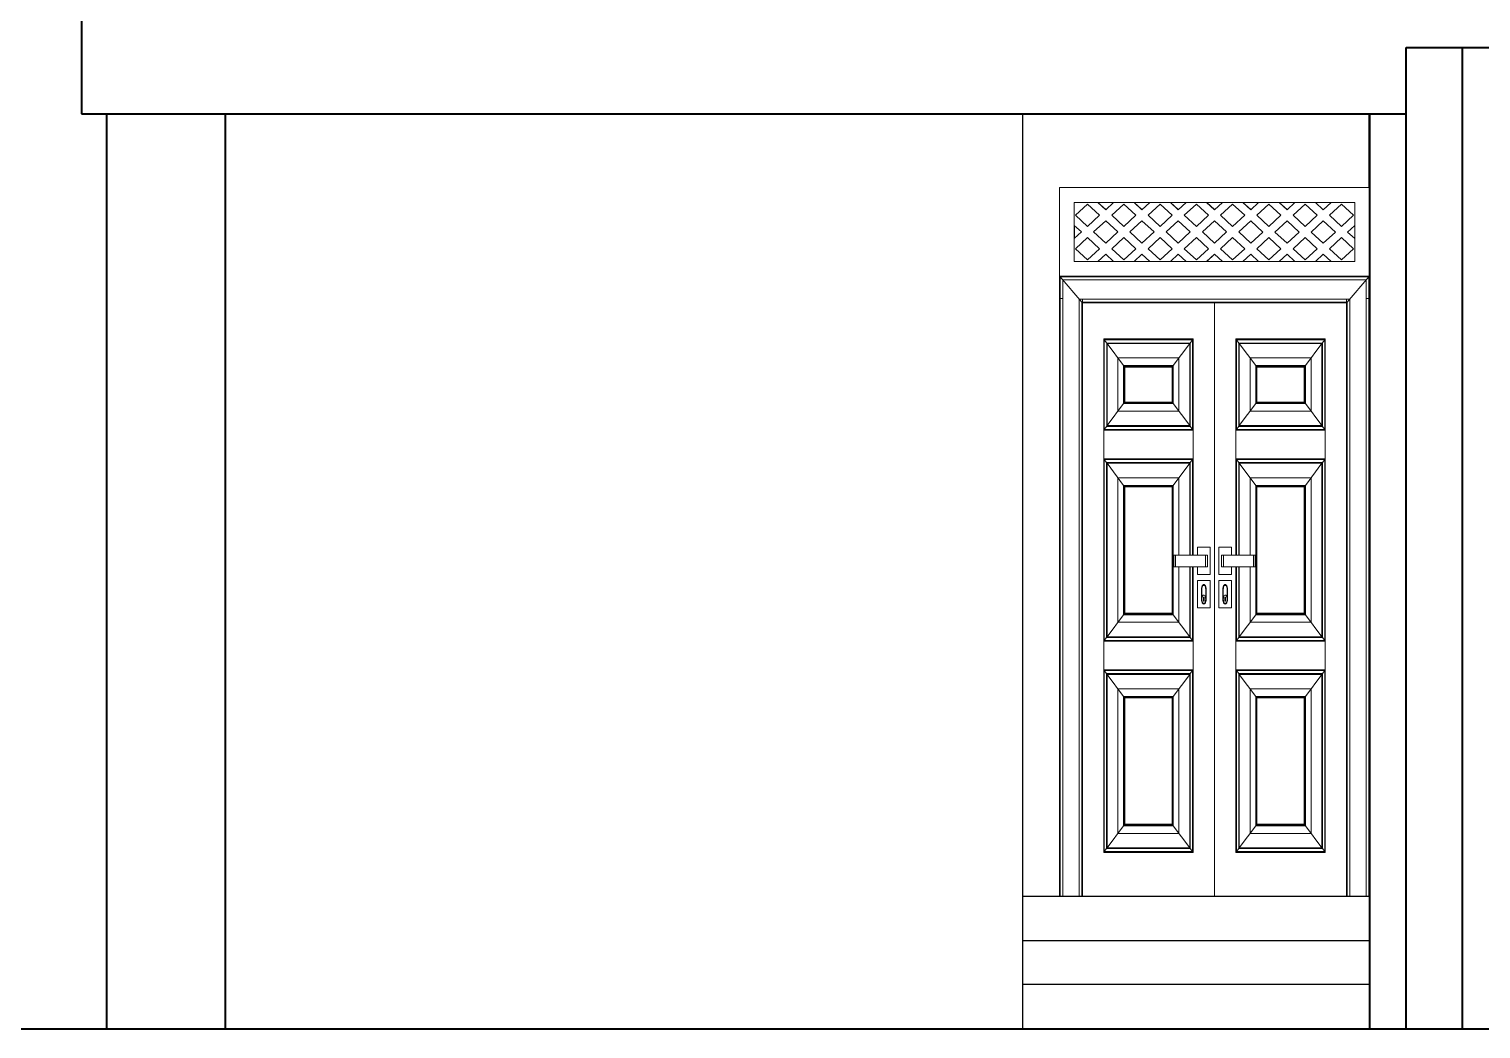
# Model space of a CAD drawing. Header units: inches. Extents: x 135267 to 147066, y -21506 to -19082.
# Drawn here: x 138124 to 138320.8, y -20510.3 to -20374.8 of the extents above; entities that cross this region are included whole.
import ezdxf

# ---------------------------------------------------------------- set-up
doc = ezdxf.new("R2010")
doc.units = ezdxf.units.IN
doc.header["$LTSCALE"] = 0.5
doc.header["$MEASUREMENT"] = 0
for name, color, linetype, lineweight in [('F-FURNITURE', 30, 'Continuous', 13), ('HACTH', 253, 'Continuous', 9), ('wall', 1, 'Continuous', 40), ('wall light', 6, 'Continuous', 25)]:
    doc.layers.add(name, color=color, linetype=linetype, lineweight=lineweight)

msp = doc.modelspace()

# ---------------------------------------------------------------- linework, layer by layer
at = {"layer": 'F-FURNITURE'}
for p, q in [((138263.7, -20492.29), (138263.7, -20396.29)), ((138263.7, -20396.29), (138305.7, -20396.29)), ((138265.7, -20401.4), (138265.7, -20398.29)), ((138265.7, -20398.29), (138268.89, -20398.29)), ((138265.86, -20400.03), (138267.49, -20398.52)), ((138265.86, -20400.03), (138267.5, -20398.52)), ((138267.49, -20398.52), (138269.13, -20400.03)), ((138269.95, -20399.28), (138268.89, -20398.29)), ((138268.89, -20398.29), (138268.89, -20398.29)), ((138269.96, -20399.27), (138268.89, -20398.29)), ((138271.02, -20398.3), (138268.89, -20398.29)), ((138271.02, -20398.3), (138269.95, -20399.28)), ((138270.77, -20400.03), (138272.41, -20398.52)), ((138270.78, -20400.03), (138272.41, -20398.52)), ((138271.02, -20398.3), (138273.8, -20398.3)), ((138272.41, -20398.52), (138274.05, -20400.03)), ((138274.87, -20399.28), (138273.8, -20398.3)), ((138273.8, -20398.3), (138273.81, -20398.3)), ((138274.87, -20399.27), (138273.81, -20398.3)), ((138275.93, -20398.3), (138273.81, -20398.3)), ((138275.93, -20398.3), (138274.87, -20399.28)), ((138275.69, -20400.03), (138277.33, -20398.52)), ((138275.69, -20400.03), (138277.33, -20398.52)), ((138275.93, -20398.3), (138278.72, -20398.3)), ((138277.33, -20398.52), (138278.97, -20400.03)), ((138279.78, -20399.28), (138278.72, -20398.3)), ((138279.79, -20399.27), (138278.72, -20398.3)), ((138278.72, -20398.3), (138278.72, -20398.3)), ((138280.85, -20398.3), (138278.72, -20398.3)), ((138280.85, -20398.3), (138279.78, -20399.28)), ((138280.6, -20400.03), (138282.24, -20398.52)), ((138280.61, -20400.03), (138282.25, -20398.53)), ((138280.85, -20398.3), (138283.63, -20398.3)), ((138282.24, -20398.52), (138283.88, -20400.03)), ((138284.7, -20399.28), (138283.63, -20398.3)), ((138283.63, -20398.3), (138283.64, -20398.3)), ((138284.7, -20399.27), (138283.64, -20398.3)), ((138285.77, -20398.3), (138283.64, -20398.3)), ((138285.77, -20398.3), (138284.7, -20399.28)), ((138285.52, -20400.03), (138287.16, -20398.52)), ((138285.53, -20400.03), (138287.16, -20398.53)), ((138285.77, -20398.3), (138288.55, -20398.3)), ((138287.16, -20398.52), (138288.8, -20400.03)), ((138289.62, -20399.28), (138288.55, -20398.3)), ((138288.55, -20398.3), (138288.56, -20398.3)), ((138289.62, -20399.27), (138288.56, -20398.3)), ((138290.68, -20398.3), (138288.56, -20398.3)), ((138290.68, -20398.3), (138289.62, -20399.28)), ((138290.44, -20400.03), (138292.07, -20398.52)), ((138290.44, -20400.03), (138292.08, -20398.53)), ((138290.68, -20398.3), (138293.47, -20398.3)), ((138292.07, -20398.52), (138293.71, -20400.03)), ((138294.53, -20399.28), (138293.47, -20398.3)), ((138294.54, -20399.27), (138293.47, -20398.3)), ((138293.47, -20398.3), (138293.47, -20398.3)), ((138295.6, -20398.3), (138293.47, -20398.3)), ((138295.6, -20398.3), (138294.53, -20399.28)), ((138295.35, -20400.03), (138296.99, -20398.52)), ((138295.36, -20400.03), (138296.99, -20398.53)), ((138295.6, -20398.3), (138298.38, -20398.3)), ((138296.99, -20398.52), (138298.63, -20400.03)), ((138299.45, -20399.28), (138298.38, -20398.3)), ((138298.38, -20398.3), (138298.39, -20398.3)), ((138299.45, -20399.28), (138298.39, -20398.3)), ((138300.51, -20398.3), (138298.39, -20398.3)), ((138300.51, -20398.3), (138299.45, -20399.28)), ((138300.27, -20400.03), (138301.91, -20398.52)), ((138300.27, -20400.03), (138301.91, -20398.53)), ((138300.51, -20398.3), (138300.52, -20398.3)), ((138303.7, -20398.29), (138300.52, -20398.3)), ((138300.52, -20398.3), (138303.7, -20398.3)), ((138301.91, -20398.52), (138303.54, -20400.03)), ((138303.7, -20398.3), (138303.7, -20398.29)), ((138303.7, -20398.3), (138303.7, -20401.4)), ((138267.49, -20401.54), (138265.86, -20400.03)), ((138265.86, -20400.03), (138265.86, -20400.03)), ((138267.5, -20401.54), (138265.86, -20400.03)), ((138269.13, -20400.03), (138267.49, -20401.54)), ((138268.31, -20402.29), (138269.95, -20400.78)), ((138268.32, -20402.29), (138269.96, -20400.79)), ((138269.95, -20400.78), (138271.59, -20402.29)), ((138272.41, -20401.54), (138270.77, -20400.03)), ((138270.77, -20400.03), (138270.78, -20400.03)), ((138272.41, -20401.54), (138270.78, -20400.03)), ((138274.05, -20400.03), (138272.41, -20401.54)), ((138273.23, -20402.29), (138274.87, -20400.79)), ((138273.24, -20402.29), (138274.87, -20400.79)), ((138274.87, -20400.79), (138276.51, -20402.29)), ((138277.33, -20401.54), (138275.69, -20400.03)), ((138277.33, -20401.54), (138275.69, -20400.03)), ((138275.69, -20400.03), (138275.69, -20400.03)), ((138278.97, -20400.03), (138277.33, -20401.54)), ((138278.15, -20402.29), (138279.78, -20400.79)), ((138278.15, -20402.29), (138279.79, -20400.79)), ((138279.78, -20400.79), (138281.42, -20402.29)), ((138282.24, -20401.54), (138280.6, -20400.03)), ((138280.6, -20400.03), (138280.61, -20400.03)), ((138282.25, -20401.54), (138280.61, -20400.03)), ((138283.88, -20400.03), (138282.24, -20401.54)), ((138283.06, -20402.29), (138284.7, -20400.79)), ((138283.07, -20402.29), (138284.7, -20400.79)), ((138284.7, -20400.79), (138286.34, -20402.29)), ((138287.16, -20401.54), (138285.52, -20400.03)), ((138285.52, -20400.03), (138285.53, -20400.03)), ((138287.16, -20401.54), (138285.53, -20400.03)), ((138288.8, -20400.03), (138287.16, -20401.54)), ((138287.98, -20402.29), (138289.62, -20400.79)), ((138287.98, -20402.29), (138289.62, -20400.79)), ((138289.62, -20400.79), (138291.25, -20402.3)), ((138292.07, -20401.54), (138290.44, -20400.03)), ((138292.08, -20401.54), (138290.44, -20400.03)), ((138290.44, -20400.03), (138290.44, -20400.03)), ((138293.71, -20400.03), (138292.07, -20401.54)), ((138292.89, -20402.3), (138294.53, -20400.79)), ((138292.9, -20402.3), (138294.54, -20400.79)), ((138294.53, -20400.79), (138296.17, -20402.3)), ((138296.99, -20401.54), (138295.35, -20400.03)), ((138295.35, -20400.03), (138295.36, -20400.03)), ((138296.99, -20401.54), (138295.36, -20400.03)), ((138298.63, -20400.03), (138296.99, -20401.54)), ((138297.81, -20402.3), (138299.45, -20400.79)), ((138297.82, -20402.3), (138299.45, -20400.79)), ((138299.45, -20400.79), (138301.09, -20402.3)), ((138301.91, -20401.54), (138300.27, -20400.03)), ((138300.27, -20400.03), (138300.27, -20400.03)), ((138301.91, -20401.54), (138300.27, -20400.03)), ((138303.54, -20400.03), (138301.91, -20401.54)), ((138265.7, -20406.29), (138265.7, -20401.4)), ((138265.7, -20401.4), (138266.68, -20402.29)), ((138266.68, -20402.29), (138265.7, -20403.19)), ((138265.72, -20401.42), (138265.72, -20403.17)), ((138269.95, -20403.8), (138268.31, -20402.29)), ((138268.31, -20402.29), (138268.32, -20402.29)), ((138269.96, -20403.8), (138268.32, -20402.29)), ((138271.59, -20402.29), (138269.95, -20403.8)), ((138274.87, -20403.8), (138273.23, -20402.29)), ((138273.23, -20402.29), (138273.24, -20402.29)), ((138274.87, -20403.8), (138273.24, -20402.29)), ((138276.51, -20402.29), (138274.87, -20403.8)), ((138279.78, -20403.8), (138278.15, -20402.29)), ((138278.15, -20402.29), (138278.15, -20402.29)), ((138279.79, -20403.8), (138278.15, -20402.29)), ((138281.42, -20402.29), (138279.78, -20403.8)), ((138284.7, -20403.8), (138283.06, -20402.29)), ((138283.06, -20402.29), (138283.07, -20402.29)), ((138284.7, -20403.8), (138283.07, -20402.29)), ((138286.34, -20402.29), (138284.7, -20403.8)), ((138289.62, -20403.8), (138287.98, -20402.29)), ((138287.98, -20402.29), (138287.98, -20402.29)), ((138289.62, -20403.8), (138287.98, -20402.29)), ((138291.25, -20402.3), (138289.62, -20403.8)), ((138294.53, -20403.8), (138292.89, -20402.3)), ((138292.89, -20402.3), (138292.9, -20402.3)), ((138294.53, -20403.8), (138292.9, -20402.3)), ((138296.17, -20402.3), (138294.53, -20403.8)), ((138299.45, -20403.8), (138297.81, -20402.3)), ((138297.81, -20402.3), (138297.82, -20402.3)), ((138299.45, -20403.8), (138297.82, -20402.3)), ((138301.09, -20402.3), (138299.45, -20403.8)), ((138302.73, -20402.3), (138303.7, -20401.4)), ((138302.73, -20402.3), (138303.7, -20401.4)), ((138303.7, -20403.19), (138302.73, -20402.3)), ((138303.7, -20403.19), (138302.73, -20402.3)), ((138302.73, -20402.3), (138302.73, -20402.3)), ((138303.7, -20403.19), (138303.7, -20401.4)), ((138303.7, -20401.4), (138303.7, -20401.4)), ((138265.86, -20404.56), (138267.49, -20403.05)), ((138265.86, -20404.56), (138267.5, -20403.05)), ((138267.49, -20406.07), (138265.86, -20404.56)), ((138267.5, -20406.06), (138265.86, -20404.56)), ((138265.86, -20404.56), (138265.86, -20404.56)), ((138267.49, -20403.05), (138269.13, -20404.56)), ((138269.13, -20404.56), (138267.49, -20406.07)), ((138270.77, -20404.56), (138272.41, -20403.05)), ((138272.41, -20406.07), (138270.77, -20404.56)), ((138270.77, -20404.56), (138270.78, -20404.56)), ((138270.78, -20404.56), (138272.41, -20403.05)), ((138272.41, -20406.06), (138270.78, -20404.56)), ((138272.41, -20403.05), (138274.05, -20404.56)), ((138274.05, -20404.56), (138272.41, -20406.07)), ((138275.69, -20404.56), (138277.33, -20403.05)), ((138275.69, -20404.56), (138277.33, -20403.05)), ((138277.33, -20406.07), (138275.69, -20404.56)), ((138277.33, -20406.06), (138275.69, -20404.56)), ((138275.69, -20404.56), (138275.69, -20404.56)), ((138277.33, -20403.05), (138278.96, -20404.56)), ((138278.96, -20404.56), (138277.33, -20406.07)), ((138280.6, -20404.56), (138282.24, -20403.05)), ((138282.24, -20406.07), (138280.6, -20404.56)), ((138280.6, -20404.56), (138280.61, -20404.56)), ((138280.61, -20404.56), (138282.25, -20403.05)), ((138282.24, -20406.06), (138280.61, -20404.56)), ((138282.24, -20403.05), (138283.88, -20404.56)), ((138283.88, -20404.56), (138282.24, -20406.07)), ((138285.52, -20404.56), (138287.16, -20403.05)), ((138287.16, -20406.07), (138285.52, -20404.56)), ((138285.52, -20404.56), (138285.53, -20404.56)), ((138285.53, -20404.56), (138287.16, -20403.05)), ((138287.16, -20406.06), (138285.53, -20404.56)), ((138287.16, -20403.05), (138288.8, -20404.56)), ((138288.8, -20404.56), (138287.16, -20406.07)), ((138290.44, -20404.56), (138292.07, -20403.05)), ((138290.44, -20404.56), (138292.08, -20403.05)), ((138292.07, -20406.07), (138290.44, -20404.56)), ((138290.44, -20404.56), (138290.44, -20404.56)), ((138292.08, -20406.06), (138290.44, -20404.56)), ((138292.07, -20403.05), (138293.71, -20404.56)), ((138293.71, -20404.56), (138292.07, -20406.07)), ((138295.35, -20404.56), (138296.99, -20403.05)), ((138296.99, -20406.07), (138295.35, -20404.56)), ((138295.35, -20404.56), (138295.36, -20404.56)), ((138295.36, -20404.56), (138296.99, -20403.05)), ((138296.99, -20406.06), (138295.36, -20404.56)), ((138296.99, -20403.05), (138298.63, -20404.56)), ((138298.63, -20404.56), (138296.99, -20406.07)), ((138300.27, -20404.56), (138301.91, -20403.05)), ((138300.27, -20404.56), (138301.91, -20403.05)), ((138301.91, -20406.07), (138300.27, -20404.56)), ((138301.91, -20406.07), (138300.27, -20404.56)), ((138300.27, -20404.56), (138300.27, -20404.56)), ((138301.91, -20403.05), (138303.54, -20404.56)), ((138303.54, -20404.56), (138301.91, -20406.07)), ((138303.7, -20403.19), (138303.7, -20406.29)), ((138303.7, -20403.19), (138303.7, -20403.19)), ((138265.7, -20406.29), (138265.7, -20406.29)), ((138265.7, -20406.29), (138265.72, -20406.29)), ((138268.89, -20406.29), (138265.7, -20406.29)), ((138265.72, -20406.29), (138265.72, -20406.29)), ((138265.72, -20406.29), (138268.89, -20406.29)), ((138268.89, -20406.29), (138269.95, -20405.31)), ((138268.89, -20406.29), (138269.96, -20405.31)), ((138268.89, -20406.29), (138268.89, -20406.29)), ((138268.89, -20406.29), (138271.02, -20406.29)), ((138269.95, -20405.31), (138271.02, -20406.29)), ((138273.8, -20406.29), (138271.02, -20406.29)), ((138273.8, -20406.29), (138274.87, -20405.31)), ((138273.8, -20406.29), (138273.81, -20406.29)), ((138273.81, -20406.29), (138274.87, -20405.31)), ((138273.81, -20406.29), (138275.93, -20406.29)), ((138274.87, -20405.31), (138275.93, -20406.29)), ((138278.72, -20406.29), (138275.93, -20406.29)), ((138278.72, -20406.29), (138279.78, -20405.31)), ((138278.72, -20406.29), (138279.79, -20405.31)), ((138278.72, -20406.29), (138278.72, -20406.29)), ((138278.72, -20406.29), (138280.85, -20406.29)), ((138279.78, -20405.31), (138280.85, -20406.29)), ((138283.63, -20406.29), (138280.85, -20406.29)), ((138283.63, -20406.29), (138284.7, -20405.31)), ((138283.64, -20406.29), (138283.63, -20406.29)), ((138283.64, -20406.29), (138284.7, -20405.32)), ((138283.64, -20406.29), (138285.77, -20406.29)), ((138284.7, -20405.31), (138285.77, -20406.29)), ((138288.55, -20406.29), (138285.77, -20406.29)), ((138288.55, -20406.29), (138289.62, -20405.31)), ((138288.56, -20406.29), (138288.55, -20406.29)), ((138288.56, -20406.29), (138289.62, -20405.32)), ((138288.56, -20406.29), (138290.68, -20406.29)), ((138289.62, -20405.31), (138290.68, -20406.29)), ((138293.47, -20406.29), (138290.68, -20406.29)), ((138293.47, -20406.29), (138294.53, -20405.31)), ((138293.47, -20406.29), (138294.53, -20405.32)), ((138293.47, -20406.29), (138293.47, -20406.29)), ((138293.47, -20406.29), (138295.6, -20406.29)), ((138294.53, -20405.31), (138295.6, -20406.29)), ((138298.38, -20406.29), (138295.6, -20406.29)), ((138298.38, -20406.29), (138299.45, -20405.31)), ((138298.39, -20406.29), (138298.38, -20406.29)), ((138298.39, -20406.29), (138299.45, -20405.32)), ((138298.39, -20406.29), (138300.51, -20406.29)), ((138299.45, -20405.31), (138300.51, -20406.29)), ((138303.7, -20406.29), (138300.51, -20406.29)), ((138263.7, -20408.29), (138305.7, -20408.29)), ((138263.77, -20492.29), (138263.77, -20408.37)), ((138263.77, -20408.37), (138305.63, -20408.37)), ((138263.77, -20408.37), (138266.7, -20411.79)), ((138263.79, -20408.39), (138305.61, -20408.39)), ((138263.79, -20411.29), (138263.79, -20408.39)), ((138305.63, -20408.37), (138302.7, -20411.79)), ((138305.61, -20408.39), (138305.61, -20492.29)), ((138305.63, -20408.37), (138305.63, -20492.29)), ((138264.13, -20492.29), (138264.13, -20408.79)), ((138264.13, -20408.79), (138305.27, -20408.79)), ((138305.27, -20408.79), (138305.27, -20492.29)), ((138263.79, -20411.29), (138263.84, -20411.29)), ((138263.79, -20492.29), (138263.79, -20411.29)), ((138263.88, -20411.29), (138263.93, -20411.29)), ((138263.98, -20411.29), (138264.08, -20411.29)), ((138266.36, -20492.29), (138266.36, -20411.39)), ((138266.36, -20411.39), (138303.04, -20411.39)), ((138266.7, -20492.29), (138266.7, -20411.79)), ((138266.7, -20411.79), (138302.7, -20411.79)), ((138266.79, -20411.39), (138266.79, -20411.45)), ((138266.79, -20411.5), (138266.79, -20411.55)), ((138266.79, -20411.6), (138266.79, -20411.68)), ((138266.79, -20411.71), (138266.79, -20411.79)), ((138266.79, -20492.29), (138266.79, -20411.89)), ((138266.79, -20411.89), (138302.61, -20411.89)), ((138284.7, -20492.29), (138284.7, -20411.89)), ((138302.61, -20411.39), (138302.61, -20411.45)), ((138302.61, -20411.5), (138302.61, -20411.55)), ((138302.61, -20411.6), (138302.61, -20411.68)), ((138302.61, -20411.71), (138302.61, -20411.79)), ((138302.61, -20411.89), (138302.61, -20492.29)), ((138302.7, -20411.79), (138302.7, -20492.29)), ((138303.04, -20411.39), (138303.04, -20492.29)), ((138305.27, -20411.29), (138305.37, -20411.29)), ((138305.42, -20411.29), (138305.47, -20411.29)), ((138305.52, -20411.29), (138305.59, -20411.29)), ((138269.68, -20457.76), (138269.68, -20416.79)), ((138281.8, -20416.79), (138269.68, -20416.79)), ((138269.76, -20429.06), (138269.76, -20416.89)), ((138269.76, -20416.89), (138281.73, -20416.89)), ((138269.76, -20416.89), (138270.09, -20417.34)), ((138270.09, -20428.62), (138270.09, -20417.34)), ((138270.09, -20417.34), (138281.4, -20417.34)), ((138270.14, -20428.54), (138270.14, -20417.41)), ((138270.14, -20417.41), (138281.34, -20417.41)), ((138272.38, -20420.4), (138270.14, -20417.41)), ((138281.34, -20417.41), (138279.1, -20420.4)), ((138281.34, -20417.41), (138281.34, -20428.54)), ((138281.4, -20417.34), (138281.73, -20416.89)), ((138281.4, -20417.34), (138281.4, -20428.62)), ((138281.42, -20417.31), (138281.42, -20428.64)), ((138281.73, -20416.89), (138281.73, -20429.06)), ((138281.8, -20416.79), (138281.8, -20446.07)), ((138287.6, -20446.07), (138287.6, -20416.79)), ((138299.72, -20416.79), (138287.6, -20416.79)), ((138287.67, -20429.06), (138287.67, -20416.89)), ((138287.67, -20416.89), (138299.64, -20416.89)), ((138287.67, -20416.89), (138288, -20417.34)), ((138288, -20428.62), (138288, -20417.34)), ((138288, -20417.34), (138299.31, -20417.34)), ((138288.06, -20428.54), (138288.06, -20417.41)), ((138288.06, -20417.41), (138299.26, -20417.41)), ((138290.3, -20420.4), (138288.06, -20417.41)), ((138299.26, -20417.41), (138297.02, -20420.4)), ((138299.26, -20417.41), (138299.26, -20428.54)), ((138299.31, -20417.34), (138299.64, -20416.89)), ((138299.31, -20417.34), (138299.31, -20428.62)), ((138299.33, -20417.31), (138299.33, -20428.64)), ((138299.64, -20416.89), (138299.64, -20429.06)), ((138299.72, -20416.79), (138299.72, -20457.76)), ((138279.87, -20419.37), (138271.61, -20419.37)), ((138271.61, -20419.37), (138271.61, -20426.58)), ((138279.1, -20420.4), (138272.38, -20420.4)), ((138272.38, -20420.4), (138272.38, -20425.55)), ((138272.46, -20420.5), (138272.46, -20425.45)), ((138279.02, -20420.5), (138272.46, -20420.5)), ((138279.02, -20425.45), (138279.02, -20420.5)), ((138279.1, -20425.55), (138279.1, -20420.4)), ((138279.87, -20426.58), (138279.87, -20419.37)), ((138297.79, -20419.37), (138289.53, -20419.37)), ((138289.53, -20419.37), (138289.53, -20426.58)), ((138297.02, -20420.4), (138290.3, -20420.4)), ((138290.3, -20420.4), (138290.3, -20425.55)), ((138290.38, -20420.5), (138290.38, -20425.45)), ((138296.94, -20420.5), (138290.38, -20420.5)), ((138296.94, -20425.45), (138296.94, -20420.5)), ((138297.02, -20425.55), (138297.02, -20420.4)), ((138297.79, -20426.58), (138297.79, -20419.37)), ((138272.54, -20420.6), (138272.54, -20425.35)), ((138278.95, -20420.6), (138272.54, -20420.6)), ((138278.95, -20425.35), (138278.95, -20420.6)), ((138290.45, -20420.6), (138290.45, -20425.35)), ((138296.86, -20420.6), (138290.45, -20420.6)), ((138296.86, -20425.35), (138296.86, -20420.6)), ((138270.14, -20428.54), (138272.38, -20425.55)), ((138272.38, -20425.55), (138279.1, -20425.55)), ((138272.46, -20425.45), (138279.02, -20425.45)), ((138272.54, -20425.35), (138278.95, -20425.35)), ((138279.1, -20425.55), (138281.34, -20428.54)), ((138288.06, -20428.54), (138290.3, -20425.55)), ((138290.3, -20425.55), (138297.02, -20425.55)), ((138290.38, -20425.45), (138296.94, -20425.45)), ((138290.45, -20425.35), (138296.86, -20425.35)), ((138297.02, -20425.55), (138299.26, -20428.54)), ((138271.61, -20426.58), (138279.87, -20426.58)), ((138289.53, -20426.58), (138297.79, -20426.58)), ((138281.8, -20429.16), (138269.68, -20429.16)), ((138269.76, -20429.06), (138270.09, -20428.62)), ((138281.73, -20429.06), (138269.76, -20429.06)), ((138281.42, -20428.64), (138270.07, -20428.64)), ((138281.4, -20428.62), (138270.09, -20428.62)), ((138281.34, -20428.54), (138270.14, -20428.54)), ((138281.73, -20429.06), (138281.4, -20428.62)), ((138299.72, -20429.16), (138287.6, -20429.16)), ((138287.67, -20429.06), (138288, -20428.62)), ((138299.64, -20429.06), (138287.67, -20429.06)), ((138299.33, -20428.64), (138287.98, -20428.64)), ((138299.31, -20428.62), (138288, -20428.62)), ((138299.26, -20428.54), (138288.06, -20428.54)), ((138299.64, -20429.06), (138299.31, -20428.62)), ((138281.8, -20433.03), (138269.68, -20433.03)), ((138269.76, -20457.66), (138269.76, -20433.13)), ((138269.76, -20433.13), (138281.73, -20433.13)), ((138269.76, -20433.13), (138270.07, -20433.54)), ((138270.07, -20433.54), (138281.42, -20433.54)), ((138270.07, -20433.54), (138270.08, -20433.56)), ((138270.08, -20457.23), (138270.08, -20433.56)), ((138270.08, -20433.56), (138281.4, -20433.56)), ((138272.38, -20436.63), (138270.14, -20433.64)), ((138270.14, -20457.15), (138270.14, -20433.64)), ((138270.14, -20433.64), (138281.34, -20433.64)), ((138281.34, -20433.64), (138279.1, -20436.63)), ((138281.34, -20433.64), (138281.34, -20446.07)), ((138281.42, -20433.54), (138281.4, -20433.56)), ((138281.4, -20433.56), (138281.4, -20446.07)), ((138281.73, -20433.13), (138281.42, -20433.54)), ((138281.42, -20433.54), (138281.42, -20446.07)), ((138281.73, -20433.13), (138281.73, -20446.07)), ((138299.72, -20433.03), (138287.6, -20433.03)), ((138287.67, -20446.07), (138287.67, -20433.13)), ((138287.67, -20433.13), (138299.64, -20433.13)), ((138287.67, -20433.13), (138287.98, -20433.54)), ((138287.98, -20433.54), (138299.33, -20433.54)), ((138287.98, -20433.54), (138288, -20433.56)), ((138288, -20446.07), (138288, -20433.56)), ((138288, -20433.56), (138299.32, -20433.56)), ((138290.3, -20436.63), (138288.06, -20433.64)), ((138288.06, -20446.07), (138288.06, -20433.64)), ((138288.06, -20433.64), (138299.26, -20433.64)), ((138299.26, -20433.64), (138297.02, -20436.63)), ((138299.26, -20433.64), (138299.26, -20457.15)), ((138299.33, -20433.54), (138299.32, -20433.56)), ((138299.32, -20433.56), (138299.32, -20457.23)), ((138299.64, -20433.13), (138299.33, -20433.54)), ((138299.33, -20433.54), (138299.33, -20457.25)), ((138299.64, -20433.13), (138299.64, -20457.66)), ((138271.61, -20435.6), (138279.87, -20435.6)), ((138271.61, -20435.6), (138271.61, -20455.19)), ((138279.87, -20435.6), (138279.87, -20446.07)), ((138289.53, -20435.6), (138297.79, -20435.6)), ((138289.53, -20435.6), (138289.53, -20446.07)), ((138297.79, -20435.6), (138297.79, -20455.19)), ((138272.38, -20436.63), (138279.1, -20436.63)), ((138272.38, -20454.16), (138272.38, -20436.63)), ((138279.02, -20436.74), (138272.46, -20436.74)), ((138272.46, -20436.74), (138272.46, -20454.05)), ((138278.95, -20436.84), (138272.54, -20436.84)), ((138272.54, -20436.84), (138272.54, -20453.95)), ((138278.95, -20453.95), (138278.95, -20436.84)), ((138279.02, -20454.05), (138279.02, -20436.74)), ((138279.1, -20436.63), (138279.1, -20454.16)), ((138290.3, -20436.63), (138297.02, -20436.63)), ((138290.3, -20454.16), (138290.3, -20436.63)), ((138296.94, -20436.74), (138290.38, -20436.74)), ((138290.38, -20436.74), (138290.38, -20454.05)), ((138296.86, -20436.84), (138290.45, -20436.84)), ((138290.45, -20436.84), (138290.45, -20453.95)), ((138296.86, -20453.95), (138296.86, -20436.84)), ((138296.94, -20454.05), (138296.94, -20436.74)), ((138297.02, -20436.63), (138297.02, -20454.16)), ((138279.18, -20446.07), (138279.18, -20447.67)), ((138279.18, -20446.07), (138283.74, -20446.07)), ((138279.42, -20446.07), (138279.42, -20447.67)), ((138282.4, -20445.01), (138282.4, -20446.07)), ((138284.1, -20445.01), (138282.4, -20445.01)), ((138283.5, -20446.07), (138283.5, -20447.67)), ((138283.74, -20446.07), (138283.74, -20447.67)), ((138284.1, -20445.01), (138284.1, -20448.73)), ((138287, -20445.01), (138285.3, -20445.01)), ((138285.3, -20445.01), (138285.3, -20448.73)), ((138285.66, -20446.07), (138285.66, -20447.67)), ((138290.22, -20446.07), (138285.66, -20446.07)), ((138285.9, -20446.07), (138285.9, -20447.67)), ((138287, -20445.01), (138287, -20446.07)), ((138289.98, -20446.07), (138289.98, -20447.67)), ((138290.22, -20446.07), (138290.22, -20447.67)), ((138279.18, -20447.67), (138283.74, -20447.67)), ((138279.87, -20447.67), (138279.87, -20455.19)), ((138281.34, -20447.67), (138281.34, -20457.15)), ((138281.4, -20447.67), (138281.4, -20457.23)), ((138281.42, -20447.67), (138281.42, -20457.25)), ((138281.73, -20447.67), (138281.73, -20457.66)), ((138281.8, -20447.67), (138281.8, -20457.76)), ((138282.4, -20447.67), (138282.4, -20448.73)), ((138290.22, -20447.67), (138285.66, -20447.67)), ((138287, -20447.67), (138287, -20448.73)), ((138287.6, -20457.76), (138287.6, -20447.67)), ((138287.67, -20457.66), (138287.67, -20447.67)), ((138288, -20457.23), (138288, -20447.67)), ((138288.06, -20457.15), (138288.06, -20447.67)), ((138289.53, -20455.19), (138289.53, -20447.67)), ((138282.4, -20448.73), (138284.1, -20448.73)), ((138282.4, -20449.53), (138284.1, -20449.53)), ((138282.4, -20453.25), (138282.4, -20449.53)), ((138283.17, -20450.08), (138283.1, -20450.15)), ((138283.25, -20450.06), (138283.17, -20450.08)), ((138283.33, -20450.08), (138283.25, -20450.06)), ((138283.4, -20450.15), (138283.33, -20450.08)), ((138284.1, -20449.53), (138284.1, -20453.25)), ((138285.3, -20448.73), (138287, -20448.73)), ((138285.3, -20449.53), (138285.3, -20453.25)), ((138287, -20449.53), (138285.3, -20449.53)), ((138286, -20450.15), (138286.07, -20450.08)), ((138286.07, -20450.08), (138286.15, -20450.06)), ((138286.15, -20450.06), (138286.23, -20450.08)), ((138286.23, -20450.08), (138286.3, -20450.15)), ((138287, -20453.25), (138287, -20449.53)), ((138282.96, -20450.55), (138282.95, -20450.73)), ((138282.95, -20452.06), (138282.95, -20450.73)), ((138282.95, -20452.06), (138282.96, -20452.23)), ((138282.99, -20450.39), (138282.96, -20450.55)), ((138283.04, -20450.26), (138282.99, -20450.39)), ((138282.99, -20450.73), (138283, -20450.58)), ((138282.99, -20452.05), (138282.99, -20450.73)), ((138283, -20451.92), (138282.99, -20452.05)), ((138282.99, -20452.05), (138282.99, -20452.06)), ((138282.99, -20452.06), (138283, -20452.2)), ((138282.99, -20452.06), (138282.99, -20452.06)), ((138283, -20450.58), (138283.03, -20450.44)), ((138283.03, -20451.78), (138283, -20451.92)), ((138283.03, -20450.44), (138283.07, -20450.33)), ((138283.07, -20451.66), (138283.03, -20451.78)), ((138283.1, -20450.15), (138283.04, -20450.26)), ((138283.07, -20450.33), (138283.12, -20450.24)), ((138283.12, -20451.57), (138283.07, -20451.66)), ((138283.12, -20450.24), (138283.19, -20450.18)), ((138283.18, -20451.51), (138283.12, -20451.57)), ((138283.25, -20451.49), (138283.18, -20451.51)), ((138283.19, -20450.18), (138283.25, -20450.16)), ((138283.22, -20451.79), (138283.28, -20451.79)), ((138283.22, -20452.32), (138283.22, -20451.79)), ((138283.25, -20450.16), (138283.32, -20450.18)), ((138283.32, -20451.51), (138283.25, -20451.49)), ((138283.28, -20451.79), (138283.28, -20452.32)), ((138283.32, -20450.18), (138283.38, -20450.24)), ((138283.38, -20451.56), (138283.32, -20451.51)), ((138283.38, -20450.24), (138283.43, -20450.33)), ((138283.43, -20451.65), (138283.38, -20451.56)), ((138283.47, -20450.26), (138283.4, -20450.15)), ((138283.43, -20450.33), (138283.48, -20450.44)), ((138283.47, -20451.77), (138283.43, -20451.65)), ((138283.52, -20450.39), (138283.47, -20450.26)), ((138283.5, -20451.9), (138283.47, -20451.77)), ((138283.48, -20450.44), (138283.5, -20450.58)), ((138283.5, -20450.58), (138283.51, -20450.73)), ((138283.51, -20452.05), (138283.5, -20451.9)), ((138283.5, -20452.2), (138283.51, -20452.05)), ((138283.51, -20450.73), (138283.51, -20452.05)), ((138283.55, -20450.55), (138283.52, -20450.39)), ((138283.56, -20450.73), (138283.55, -20450.55)), ((138283.55, -20452.23), (138283.56, -20452.06)), ((138283.56, -20452.06), (138283.56, -20450.73)), ((138285.84, -20450.73), (138285.85, -20450.55)), ((138285.84, -20452.06), (138285.84, -20450.73)), ((138285.85, -20452.23), (138285.84, -20452.06)), ((138285.85, -20450.55), (138285.88, -20450.39)), ((138285.88, -20450.39), (138285.93, -20450.26)), ((138285.9, -20450.58), (138285.89, -20450.73)), ((138285.89, -20450.73), (138285.89, -20452.05)), ((138285.89, -20452.05), (138285.9, -20451.9)), ((138285.9, -20452.2), (138285.89, -20452.05)), ((138285.92, -20450.44), (138285.9, -20450.58)), ((138285.9, -20451.9), (138285.93, -20451.77)), ((138285.97, -20450.33), (138285.92, -20450.44)), ((138285.93, -20450.26), (138286, -20450.15)), ((138285.93, -20451.77), (138285.97, -20451.65)), ((138286.02, -20450.24), (138285.97, -20450.33)), ((138285.97, -20451.65), (138286.02, -20451.56)), ((138286.08, -20450.18), (138286.02, -20450.24)), ((138286.02, -20451.56), (138286.08, -20451.51)), ((138286.15, -20450.16), (138286.08, -20450.18)), ((138286.08, -20451.51), (138286.15, -20451.49)), ((138286.12, -20451.79), (138286.12, -20452.32)), ((138286.18, -20451.79), (138286.12, -20451.79)), ((138286.21, -20450.18), (138286.15, -20450.16)), ((138286.15, -20451.49), (138286.22, -20451.51)), ((138286.18, -20452.32), (138286.18, -20451.79)), ((138286.28, -20450.24), (138286.21, -20450.18)), ((138286.22, -20451.51), (138286.28, -20451.57)), ((138286.33, -20450.33), (138286.28, -20450.24)), ((138286.28, -20451.57), (138286.33, -20451.66)), ((138286.3, -20450.15), (138286.36, -20450.26)), ((138286.37, -20450.44), (138286.33, -20450.33)), ((138286.33, -20451.66), (138286.37, -20451.78)), ((138286.36, -20450.26), (138286.41, -20450.39)), ((138286.4, -20450.58), (138286.37, -20450.44)), ((138286.37, -20451.78), (138286.4, -20451.92)), ((138286.41, -20450.73), (138286.4, -20450.58)), ((138286.4, -20451.92), (138286.41, -20452.05)), ((138286.41, -20452.06), (138286.4, -20452.2)), ((138286.41, -20450.39), (138286.44, -20450.55)), ((138286.41, -20452.05), (138286.41, -20450.73)), ((138286.41, -20452.05), (138286.41, -20452.06)), ((138286.41, -20452.06), (138286.41, -20452.06)), ((138286.44, -20450.55), (138286.45, -20450.73)), ((138286.45, -20452.06), (138286.44, -20452.23)), ((138286.45, -20452.06), (138286.45, -20450.73)), ((138272.54, -20453.95), (138278.95, -20453.95)), ((138284.1, -20453.25), (138282.4, -20453.25)), ((138282.96, -20452.23), (138282.99, -20452.39)), ((138282.99, -20452.39), (138283.04, -20452.53)), ((138283, -20452.2), (138283, -20452.21)), ((138283, -20452.21), (138283.03, -20452.34)), ((138283.03, -20452.34), (138283.03, -20452.35)), ((138283.03, -20452.35), (138283.07, -20452.46)), ((138283.04, -20452.53), (138283.1, -20452.63)), ((138283.07, -20452.46), (138283.07, -20452.46)), ((138283.07, -20452.46), (138283.12, -20452.55)), ((138283.1, -20452.63), (138283.17, -20452.7)), ((138283.12, -20452.55), (138283.13, -20452.55)), ((138283.13, -20452.55), (138283.19, -20452.6)), ((138283.17, -20452.7), (138283.25, -20452.72)), ((138283.19, -20452.6), (138283.19, -20452.61)), ((138283.19, -20452.61), (138283.25, -20452.62)), ((138283.28, -20452.32), (138283.22, -20452.32)), ((138283.25, -20452.62), (138283.26, -20452.62)), ((138283.25, -20452.72), (138283.33, -20452.7)), ((138283.26, -20452.62), (138283.32, -20452.6)), ((138283.32, -20452.6), (138283.38, -20452.55)), ((138283.32, -20452.6), (138283.32, -20452.6)), ((138283.33, -20452.7), (138283.4, -20452.63)), ((138283.38, -20452.54), (138283.43, -20452.46)), ((138283.38, -20452.55), (138283.38, -20452.54)), ((138283.4, -20452.63), (138283.47, -20452.53)), ((138283.43, -20452.46), (138283.44, -20452.45)), ((138283.44, -20452.45), (138283.48, -20452.34)), ((138283.47, -20452.53), (138283.52, -20452.39)), ((138283.48, -20452.33), (138283.5, -20452.2)), ((138283.48, -20452.34), (138283.48, -20452.33)), ((138283.5, -20452.2), (138283.5, -20452.2)), ((138283.52, -20452.39), (138283.55, -20452.23)), ((138285.3, -20453.25), (138287, -20453.25)), ((138285.88, -20452.39), (138285.85, -20452.23)), ((138285.93, -20452.53), (138285.88, -20452.39)), ((138285.9, -20452.2), (138285.9, -20452.2)), ((138285.92, -20452.33), (138285.9, -20452.2)), ((138285.92, -20452.34), (138285.92, -20452.33)), ((138285.96, -20452.45), (138285.92, -20452.34)), ((138286, -20452.63), (138285.93, -20452.53)), ((138285.97, -20452.46), (138285.96, -20452.45)), ((138286.02, -20452.54), (138285.97, -20452.46)), ((138286.07, -20452.7), (138286, -20452.63)), ((138286.02, -20452.55), (138286.02, -20452.54)), ((138286.08, -20452.6), (138286.02, -20452.55)), ((138286.15, -20452.72), (138286.07, -20452.7)), ((138286.15, -20452.62), (138286.08, -20452.6)), ((138286.08, -20452.6), (138286.08, -20452.6)), ((138286.12, -20452.32), (138286.18, -20452.32)), ((138286.21, -20452.61), (138286.15, -20452.62)), ((138286.15, -20452.62), (138286.15, -20452.62)), ((138286.23, -20452.7), (138286.15, -20452.72)), ((138286.27, -20452.55), (138286.21, -20452.6)), ((138286.21, -20452.6), (138286.21, -20452.61)), ((138286.3, -20452.63), (138286.23, -20452.7)), ((138286.28, -20452.55), (138286.27, -20452.55)), ((138286.33, -20452.46), (138286.28, -20452.55)), ((138286.36, -20452.53), (138286.3, -20452.63)), ((138286.37, -20452.35), (138286.33, -20452.46)), ((138286.33, -20452.46), (138286.33, -20452.46)), ((138286.41, -20452.39), (138286.36, -20452.53)), ((138286.4, -20452.21), (138286.37, -20452.34)), ((138286.37, -20452.34), (138286.37, -20452.35)), ((138286.4, -20452.2), (138286.4, -20452.21)), ((138286.44, -20452.23), (138286.41, -20452.39)), ((138290.45, -20453.95), (138296.86, -20453.95)), ((138270.14, -20457.15), (138272.38, -20454.16)), ((138279.87, -20455.19), (138271.61, -20455.19)), ((138279.1, -20454.16), (138272.38, -20454.16)), ((138272.46, -20454.05), (138279.02, -20454.05)), ((138279.1, -20454.16), (138281.34, -20457.15)), ((138288.06, -20457.15), (138290.3, -20454.16)), ((138297.79, -20455.19), (138289.53, -20455.19)), ((138297.02, -20454.16), (138290.3, -20454.16)), ((138290.38, -20454.05), (138296.94, -20454.05)), ((138297.02, -20454.16), (138299.26, -20457.15)), ((138269.68, -20461.63), (138269.68, -20457.76)), ((138281.8, -20457.76), (138269.68, -20457.76)), ((138269.76, -20457.66), (138270.08, -20457.23)), ((138281.73, -20457.66), (138269.76, -20457.66)), ((138281.4, -20457.23), (138270.08, -20457.23)), ((138281.34, -20457.15), (138270.14, -20457.15)), ((138281.42, -20457.25), (138281.4, -20457.23)), ((138281.73, -20457.66), (138281.42, -20457.25)), ((138281.8, -20457.76), (138281.8, -20461.63)), ((138287.6, -20461.63), (138287.6, -20457.76)), ((138299.72, -20457.76), (138287.6, -20457.76)), ((138287.67, -20457.66), (138288, -20457.23)), ((138299.64, -20457.66), (138287.67, -20457.66)), ((138299.32, -20457.23), (138288, -20457.23)), ((138299.26, -20457.15), (138288.06, -20457.15)), ((138299.33, -20457.25), (138299.32, -20457.23)), ((138299.64, -20457.66), (138299.33, -20457.25)), ((138299.72, -20457.76), (138299.72, -20461.63)), ((138269.68, -20461.63), (138269.68, -20486.37)), ((138281.8, -20461.63), (138269.68, -20461.63)), ((138269.76, -20486.26), (138269.76, -20461.73)), ((138269.76, -20461.73), (138281.73, -20461.73)), ((138269.76, -20461.73), (138270.07, -20462.14)), ((138281.73, -20461.73), (138281.42, -20462.14)), ((138281.73, -20461.73), (138281.73, -20486.26)), ((138281.8, -20486.37), (138281.8, -20461.63)), ((138287.6, -20461.63), (138287.6, -20486.37)), ((138299.72, -20461.63), (138287.6, -20461.63)), ((138287.67, -20486.26), (138287.67, -20461.73)), ((138287.67, -20461.73), (138299.64, -20461.73)), ((138287.67, -20461.73), (138287.98, -20462.14)), ((138299.64, -20461.73), (138299.33, -20462.14)), ((138299.64, -20461.73), (138299.64, -20486.26)), ((138299.72, -20486.37), (138299.72, -20461.63)), ((138270.07, -20462.14), (138281.42, -20462.14)), ((138270.07, -20462.14), (138270.08, -20462.17)), ((138270.08, -20485.83), (138270.08, -20462.17)), ((138270.08, -20462.17), (138281.4, -20462.17)), ((138272.38, -20465.24), (138270.14, -20462.25)), ((138270.14, -20485.75), (138270.14, -20462.25)), ((138270.14, -20462.25), (138281.34, -20462.25)), ((138281.34, -20462.25), (138279.1, -20465.24)), ((138281.34, -20462.25), (138281.34, -20485.75)), ((138281.42, -20462.14), (138281.4, -20462.17)), ((138281.4, -20462.17), (138281.4, -20485.83)), ((138281.42, -20462.14), (138281.42, -20485.85)), ((138287.98, -20462.14), (138299.33, -20462.14)), ((138287.98, -20462.14), (138288, -20462.17)), ((138288, -20485.83), (138288, -20462.17)), ((138288, -20462.17), (138299.32, -20462.17)), ((138290.3, -20465.24), (138288.06, -20462.25)), ((138288.06, -20485.75), (138288.06, -20462.25)), ((138288.06, -20462.25), (138299.26, -20462.25)), ((138299.26, -20462.25), (138297.02, -20465.24)), ((138299.26, -20462.25), (138299.26, -20485.75)), ((138299.33, -20462.14), (138299.32, -20462.17)), ((138299.32, -20462.17), (138299.32, -20485.83)), ((138299.33, -20462.14), (138299.33, -20485.85)), ((138271.61, -20464.21), (138279.87, -20464.21)), ((138271.61, -20464.21), (138271.61, -20483.79)), ((138272.38, -20465.24), (138279.1, -20465.24)), ((138272.38, -20482.76), (138272.38, -20465.24)), ((138279.02, -20465.34), (138272.46, -20465.34)), ((138272.46, -20465.34), (138272.46, -20482.66)), ((138278.95, -20465.44), (138272.54, -20465.44)), ((138272.54, -20465.44), (138272.54, -20482.55)), ((138278.95, -20482.55), (138278.95, -20465.44)), ((138279.02, -20482.66), (138279.02, -20465.34)), ((138279.1, -20465.24), (138279.1, -20482.76)), ((138279.87, -20464.21), (138279.87, -20483.79)), ((138289.53, -20464.21), (138297.79, -20464.21)), ((138289.53, -20464.21), (138289.53, -20483.79)), ((138290.3, -20465.24), (138297.02, -20465.24)), ((138290.3, -20482.76), (138290.3, -20465.24)), ((138296.94, -20465.34), (138290.38, -20465.34)), ((138290.38, -20465.34), (138290.38, -20482.66)), ((138296.86, -20465.44), (138290.45, -20465.44)), ((138290.45, -20465.44), (138290.45, -20482.55)), ((138296.86, -20482.55), (138296.86, -20465.44)), ((138296.94, -20482.66), (138296.94, -20465.34)), ((138297.02, -20465.24), (138297.02, -20482.76)), ((138297.79, -20464.21), (138297.79, -20483.79)), ((138270.14, -20485.75), (138272.38, -20482.76)), ((138279.1, -20482.76), (138272.38, -20482.76)), ((138272.46, -20482.66), (138279.02, -20482.66)), ((138272.54, -20482.55), (138278.95, -20482.55)), ((138279.1, -20482.76), (138281.34, -20485.75)), ((138288.06, -20485.75), (138290.3, -20482.76)), ((138297.02, -20482.76), (138290.3, -20482.76)), ((138290.38, -20482.66), (138296.94, -20482.66)), ((138290.45, -20482.55), (138296.86, -20482.55)), ((138297.02, -20482.76), (138299.26, -20485.75)), ((138279.87, -20483.79), (138271.61, -20483.79)), ((138297.79, -20483.79), (138289.53, -20483.79)), ((138281.8, -20486.37), (138269.68, -20486.37)), ((138269.76, -20486.26), (138270.08, -20485.83)), ((138281.73, -20486.26), (138269.76, -20486.26)), ((138281.4, -20485.83), (138270.08, -20485.83)), ((138281.34, -20485.75), (138270.14, -20485.75)), ((138281.42, -20485.85), (138281.4, -20485.83)), ((138281.73, -20486.26), (138281.42, -20485.85)), ((138299.72, -20486.37), (138287.6, -20486.37)), ((138287.67, -20486.26), (138288, -20485.83)), ((138299.64, -20486.26), (138287.67, -20486.26)), ((138299.32, -20485.83), (138288, -20485.83)), ((138299.26, -20485.75), (138288.06, -20485.75)), ((138299.33, -20485.85), (138299.32, -20485.83)), ((138299.64, -20486.26), (138299.33, -20485.85))]:
    msp.add_line(p, q, dxfattribs=at)
at = {"layer": 'HACTH'}
msp.add_line((138305.7, -20396.29), (138305.7, -20396.29), dxfattribs=at)
at = {"layer": 'wall'}
for p, q in [((138131.15, -20146.29), (138131.15, -20386.29)), ((138310.7, -20510.29), (138310.7, -20377.29)), ((138310.7, -20377.29), (138318.32, -20377.29)), ((138318.32, -20510.29), (138318.32, -20377.29)), ((138318.32, -20377.29), (138454.18, -20377.29)), ((138131.15, -20386.29), (138310.7, -20386.29)), ((138134.52, -20386.29), (138134.52, -20510.29)), ((138150.63, -20386.29), (138150.63, -20510.29)), ((138305.7, -20386.29), (138305.7, -20510.29)), ((138305.7, -20396.29), (138305.7, -20386.29)), ((138014.65, -20510.29), (138520.29, -20510.29))]:
    msp.add_line(p, q, dxfattribs=at)
at = {"layer": 'wall light'}
for p, q in [((138258.7, -20386.29), (138258.7, -20510.29)), ((138258.7, -20492.29), (138305.7, -20492.29)), ((138258.7, -20498.29), (138305.7, -20498.29)), ((138305.7, -20504.29), (138258.7, -20504.29))]:
    msp.add_line(p, q, dxfattribs=at)

doc.saveas('drawing.dxf')
